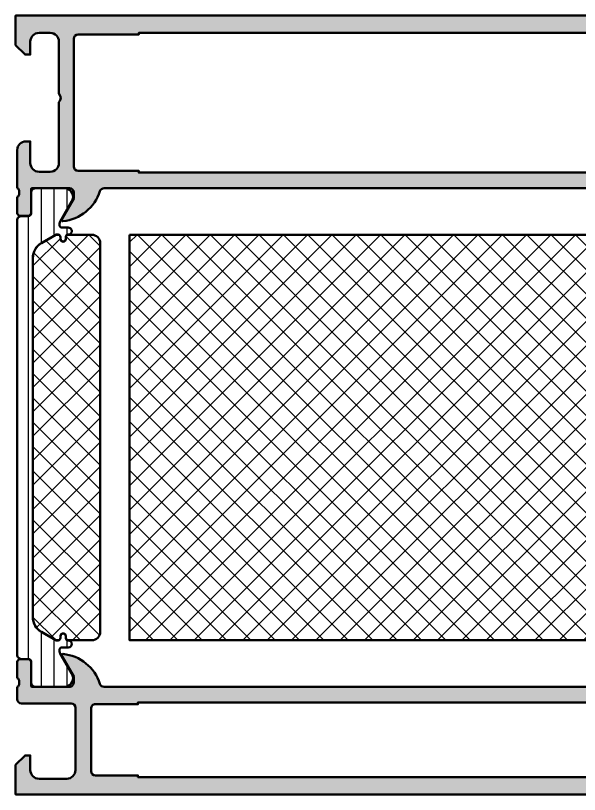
# Model space of a CAD drawing. Extents: x 0 to 130, y 0 to 90.
# Drawn here: x 0 to 65, y 0 to 89.8 of the extents above; entities that cross this region are included whole.
import ezdxf

# ---------------------------------------------------------------- set-up
doc = ezdxf.new("R2010")
doc.units = 0
for name, color, linetype, lineweight in [('0S-Alu contour', 7, 'Continuous', 50), ('0S-Alu hatch', 252, 'Continuous', 25), ('0S-Plastic contour', 254, 'Continuous', 50), ('0S-Plastic hatch', 253, 'Continuous', 25), ('0S-PT contour', 91, 'Continuous', 50), ('0S-PT hatch', 103, 'Continuous', 25)]:
    doc.layers.add(name, color=color, linetype=linetype, lineweight=lineweight)
pattern_1 = [(135, (0, 0), (-1.403165018917055, -1.403165018917055), []), (225, (0, 0), (1.403165018917055, -1.403165018917055), [])]

# ---------------------------------------------------------------- blocks, each defined once
blk = doc.blocks.new('480380__E4CBDB2C_DE1F_4D81_8CE2_A107A2E131D1_')
at = {"layer": '0S-PT hatch'}
h = blk.add_hatch(dxfattribs=at)
h.set_pattern_fill('ANSI37', color=256, scale=0.625, angle=90, style=0)
h.set_pattern_definition(pattern_1)
edge = h.paths.add_edge_path()
edge.add_line((13.14173734417014, 64.53000000000007), (88.02173734417013, 64.53000000000007))
edge.add_ellipse((88.02173734417015, 64.25000000000006), major_axis=(-0.2800000000000153, 0), ratio=1, start_angle=180, end_angle=270.0000000000029, ccw=False)
edge.add_line((88.30173734417016, 64.25000000000006), (88.30173734417014, 64.05000000000007))
edge.add_arc((88.62173734417011, 64.05000000000007), 0.3199999999999932, 180, 360)
edge.add_line((88.94173734417012, 64.05000000000007), (88.94173734417014, 64.25000000000007))
edge.add_ellipse((89.22173734417015, 64.25000000000006), major_axis=(-0.2800000000000153, 0), ratio=1, start_angle=270.0000000000029, end_angle=360, ccw=False)
edge.add_line((89.22173734417014, 64.53000000000007), (90.3858389593079, 64.53000000000007))
edge.add_ellipse((90.38583895930785, 64.34999999999987), major_axis=(-0.1800000000002058, 0), ratio=1, start_angle=240.0000000000179, end_angle=269.9999999999774, ccw=False)
edge.add_line((90.4758389593079, 64.50588457268127), (92.11173734417014, 63.56139819981418))
edge.add_ellipse((91.12173734417011, 61.84666790032097), major_axis=(-1.980000000000031, 0), ratio=1, start_angle=180, end_angle=239.9999999999998, ccw=False)
edge.add_line((93.10173734417015, 61.84666790032099), (93.10173734417015, 20.45333209967916))
edge.add_ellipse((91.12173734417011, 20.45333209967918), major_axis=(-1.980000000000018, 0), ratio=1, start_angle=119.9999999999996, end_angle=180, ccw=False)
edge.add_line((92.11173734417014, 18.73860180018597), (90.4758389593079, 17.79411542731888))
edge.add_ellipse((90.3858389593079, 17.95000000000009), major_axis=(-0.1800000000000006, 0), ratio=1, start_angle=90, end_angle=119.99999999999591, ccw=False)
edge.add_line((90.3858389593079, 17.77000000000009), (89.22173734417014, 17.77000000000008))
edge.add_ellipse((89.22173734417015, 18.0500000000001), major_axis=(-0.2800000000000118, 0), ratio=1, start_angle=0, end_angle=89.9999999999971, ccw=False)
edge.add_line((88.94173734417014, 18.05000000000008), (88.94173734417012, 18.25000000000009))
edge.add_arc((88.62173734417011, 18.25000000000009), 0.3199999999999932, 0, 180)
edge.add_line((88.30173734417014, 18.25000000000009), (88.30173734417014, 18.05000000000008))
edge.add_ellipse((88.02173734417012, 18.05000000000009), major_axis=(-0.2800000000000153, 0), ratio=1, start_angle=90.0000000000029, end_angle=180, ccw=False)
edge.add_line((88.02173734417013, 17.77000000000008), (13.14173734417012, 17.77000000000009))
edge.add_line((13.14173734417012, 17.77000000000009), (13.14173734417014, 64.53000000000007))
at = {"layer": '0S-PT contour', "color": 7}
for points in [[(13.14173734417014, 64.53000000000007), (88.02173734417013, 64.53000000000007)], [(88.02173734417013, 17.77000000000008), (13.14173734417012, 17.77000000000009), (13.14173734417014, 64.53000000000007)], [(88.30173734417016, 64.25000000000006), (88.30173734417014, 64.05000000000007)], [(88.94173734417012, 64.05000000000007), (88.94173734417014, 64.25000000000007)], [(89.22173734417014, 64.53000000000007), (90.3858389593079, 64.53000000000007)], [(90.4758389593079, 64.50588457268127), (92.11173734417014, 63.56139819981418)], [(93.10173734417015, 61.84666790032099), (93.10173734417015, 20.45333209967916)], [(88.30173734417014, 18.25000000000009), (88.30173734417014, 18.05000000000008)], [(88.94173734417014, 18.05000000000008), (88.94173734417012, 18.25000000000009)], [(92.11173734417014, 18.73860180018597), (90.4758389593079, 17.79411542731888)], [(90.3858389593079, 17.77000000000009), (89.22173734417014, 17.77000000000008)]]:
    blk.add_lwpolyline(points, dxfattribs=at)
at = {"layer": '0S-PT contour', "color": 7, "extrusion": (0, 0, -1)}
for centre, radius, start, end in [((-88.02173734417015, 64.25000000000006), 0.2800000000000153, 89.9999999999971, 180), ((-89.22173734417015, 64.25000000000006), 0.2800000000000153, 0, 89.9999999999971), ((-90.38583895930785, 64.34999999999987), 0.1800000000002058, 90.00000000002262, 119.9999999999821), ((-91.12173734417011, 61.84666790032097), 1.980000000000031, 120.0000000000002, 180), ((-91.12173734417011, 20.45333209967918), 1.980000000000018, 180, 240.0000000000004), ((-88.02173734417012, 18.05000000000009), 0.2800000000000153, 180, 269.9999999999971), ((-89.22173734417015, 18.0500000000001), 0.2800000000000118, 270.0000000000029, 0), ((-90.3858389593079, 17.95000000000009), 0.1800000000000006, 240.0000000000041, 270)]:
    blk.add_arc(centre, radius, start, end, dxfattribs=at)
at = {"layer": '0S-PT contour', "color": 7}
for centre, start, end in [((88.62173734417011, 64.05000000000007), 180, 0), ((88.62173734417011, 18.25000000000009), 0, 180)]:
    blk.add_arc(centre, 0.3199999999999932, start, end, dxfattribs=at)
blk = doc.blocks.new('345190__CBE6EEB4_D344_4132_842B_40CEA75916A8_')
at = {"layer": '0S-Alu hatch'}
h = blk.add_hatch(color=256, dxfattribs=at)
edge = h.paths.add_edge_path()
edge.add_line((-1.65689266396e-05, 86.39999852180478), (-1.65689266396e-05, 89.80000000000003))
edge.add_line((-1.65689266396e-05, 89.80000000000003), (99.99995291349524, 89.80000000000003))
edge.add_line((99.99995291349524, 89.80000000000003), (99.99995291349524, 86.39999852180478))
edge.add_line((99.99995291349524, 86.39999852180478), (98.8999773275577, 85.29999980926509))
edge.add_line((98.8999773275577, 85.29999980926509), (98.29997122404217, 85.29999980926509))
edge.add_line((98.29997122404217, 85.29999980926509), (98.29997122404212, 86.80000386238098))
edge.add_arc((97.29993283014358, 86.79996546848243), 1.000038394635566, 0.0021997240652303, 89.99780027611114)
edge.add_line((97.29997122404212, 87.80000386238096), (95.99995291349524, 87.80000386238095))
edge.add_arc((95.99999848496866, 86.79995829090755), 1.000045572511725, 90.00261093410732, 179.9973890658238)
edge.add_line((94.99995291349526, 86.80000386238218), (94.99995291349524, 80.7999998092651))
edge.add_arc((95.52507522445866, 80.29999980926509), 0.7250885749145192, 136.4038464693333, 223.5961535306666)
edge.add_line((94.99995291349524, 79.7999998092651), (94.99995291349524, 72.80000076293943))
edge.add_arc((95.9999799150106, 72.8000277644548), 1.000027001879908, 180.0015470310149, 269.9984529688985)
edge.add_line((95.9999529134952, 71.80000076293942), (97.29997122404212, 71.80000076293942))
edge.add_arc((97.29995140089426, 72.80002058608729), 1.000019823344341, 270.0011357601949, 359.9988642393876)
edge.add_line((98.29997122404212, 72.80000076293211), (98.29997122404212, 75.2999998092651))
edge.add_line((98.29997122404212, 75.2999998092651), (98.79997122404212, 75.2999998092651))
edge.add_ellipse((98.79993685847356, 74.29996544369654), major_axis=(-1.000034366159042, 0), ratio=1, start_angle=180.0019689340145, end_angle=269.99803106562484, ccw=False)
edge.add_line((99.79997122404212, 74.2999998092588), (99.79997122404212, 69.899991607666))
edge.add_ellipse((99.2999684831745, 69.89999434853361), major_axis=(-0.500002740875127, 0), ratio=1, start_angle=90.00031407857142, end_angle=179.9996859215194, ccw=False)
edge.add_line((99.29997122404212, 69.399991607666), (98.29997122404212, 69.39999160766598))
edge.add_line((98.29997122404212, 69.39999160766598), (98.29978811857337, 70.19972000122065))
edge.add_line((98.29978811857337, 70.19972000122065), (95.29992544767492, 70.19972000122065))
edge.add_arc((95.2999275939027, 69.89970540045425), 0.300014600774108, 90.00040987936207, 149.9945203501403)
edge.add_line((95.04012167570225, 70.04973754882813), (94.99999999999999, 69.90004082788843))
edge.add_arc((95.07883644654304, 69.63252023589531), 0.2788950563274228, 106.4198764194943, 181.1645893741031)
edge.add_line((94.79999900000001, 69.62685182789693), (94.79999899999997, 69.17325782789692))
edge.add_arc((95.07886709564315, 69.16759716841985), 0.2789255417371721, 178.8371299271109, 253.5754054446414)
edge.add_line((94.99999999999999, 68.9000538278969), (95, 67.02004282788839))
edge.add_ellipse((94.69999999999997, 67.0200428278884), major_axis=(-0.3000000000000256, 0), ratio=1, start_angle=90.00000000000267, end_angle=180, ccw=False)
edge.add_line((94.69999999999997, 66.72004282788839), (93.72002568095719, 66.72004282788839))
edge.add_ellipse((93.7200256809572, 67.02004282788839), major_axis=(-0.2999999999999971, 0), ratio=1, start_angle=0, end_angle=89.99999999999733, ccw=False)
edge.add_line((93.4200256809572, 67.02004282788839), (93.42002568095718, 69.7800408278884))
edge.add_arc((93.3000256809571, 69.78004082788841), 0.1200000000000756, 0, 91.49464406276974)
edge.add_line((93.29689566077863, 69.9), (88.99998343107337, 69.9))
edge.add_arc((88.99998343107339, 69.4), 0.5000000000000142, 90.0000000000016, 180)
edge.add_line((88.49998343107337, 69.4), (88.49998343107335, 68.7))
edge.add_line((88.49998343107335, 68.7), (89.88147888869574, 66.30717967697247))
edge.add_ellipse((89.7618636464251, 66.23811978464832), major_axis=(-0.1381197846482789, 0), ratio=1, start_angle=84.37742244919201, end_angle=210.0000000000042, ccw=False)
edge.add_ellipse((90.23820667224716, 71.07660886184802), major_axis=(-5.000000000000176, 0), ratio=1, start_angle=17.7484163560693, end_angle=84.37742244920662, ccw=False)
edge.add_arc((84.9999834310734, 69.40000000000022), 0.4999999999997939, 17.74841635607957, 90.00000000000813)
edge.add_line((84.99998343107335, 69.9), (10.19998343107335, 69.9))
edge.add_arc((10.19998343107334, 69.40000000000003), 0.4999999999999716, 89.99999999999898, 162.2515836439287)
edge.add_ellipse((4.96176018989952, 71.07660886184787), major_axis=(-5.000000000000051, 0), ratio=1, start_angle=95.62257755079389, end_angle=162.2515836439298, ccw=False)
edge.add_ellipse((5.438103215721656, 66.2381197846483), major_axis=(-0.138119784648288, 0), ratio=1, start_angle=-30.00000000000182, end_angle=95.62257755079418, ccw=False)
edge.add_line((5.318487973451001, 66.30717967697245), (6.699983431073361, 68.70000000000002))
edge.add_line((6.699983431073361, 68.70000000000002), (6.699983431073359, 69.4))
edge.add_arc((6.199983431073359, 69.4), 0.5, 0, 90)
edge.add_line((6.199983431073359, 69.9), (1.903229824630065, 69.9))
edge.add_arc((1.899939439569372, 69.78004511945664), 0.1200000000000958, 88.428759927425, 180)
edge.add_line((1.779939439569276, 69.78004511945664), (1.779939439569275, 67.02004711945665))
edge.add_ellipse((1.47993943956928, 67.02004711945663), major_axis=(-0.2999999999999943, 0), ratio=1, start_angle=89.9999999999983, end_angle=180, ccw=False)
edge.add_line((1.479939439569272, 66.72004711945664), (0.4999651205264915, 66.72004711945664))
edge.add_ellipse((0.499965120526491, 67.02004711945663), major_axis=(-0.2999999999999971, 0), ratio=1, start_angle=0, end_angle=90.00000000000011, ccw=False)
edge.add_line((0.1999651205264861, 67.02004711945665), (0.1999651205264888, 68.90005811946514))
edge.add_arc((0.1210980248833212, 69.16760145998809), 0.2789255417371446, 286.424594555355, 361.1628700728862)
edge.add_line((0.3999661205264843, 69.17326211946515), (0.3999661205264892, 69.62685611946516))
edge.add_arc((0.1211286739834469, 69.63252452746353), 0.2788950563274293, 358.8354106259031, 433.5801235805091)
edge.add_line((0.1999651205264832, 69.90004511945665), (0.1999651205264854, 74.2999998092651))
edge.add_ellipse((1.199999486095006, 74.29996544369656), major_axis=(-1.000034366158996, 0), ratio=1, start_angle=270.0019689343725, end_angle=359.99803106598546, ccw=False)
edge.add_line((1.199965120526485, 75.2999998092651), (1.699965120526485, 75.2999998092651))
edge.add_line((1.699965120526485, 75.2999998092651), (1.699965120526485, 72.80000076293942))
edge.add_arc((2.699984943674316, 72.80002058608724), 1.000019823344305, 180.0011357606123, 269.9988642398071)
edge.add_line((2.699965120526484, 71.8000007629394), (3.99998343107336, 71.80000076293942))
edge.add_arc((3.999956429557968, 72.80002776445481), 1.000027001879922, 270.0015470310999, 359.998452968985)
edge.add_line((4.99998343107336, 72.8000007629409), (4.99998343107336, 79.7999998092651))
edge.add_arc((4.474861120109946, 80.29999980926509), 0.725088574914511, 316.4038464693327, 403.5961535306673)
edge.add_line((4.99998343107336, 80.7999998092651), (4.999983431073361, 86.80000386238095))
edge.add_arc((3.999937859599937, 86.79995829090753), 1.000045572511755, 0.0026109341761524, 89.99738906589285)
edge.add_line((3.999983431073356, 87.80000386238096), (2.699965120526485, 87.80000386238095))
edge.add_arc((2.700003514425012, 86.79996546848243), 1.000038394635538, 90.00219972388761, 179.9978002759347)
edge.add_line((1.699965120526491, 86.80000386238406), (1.699965120526485, 85.29999980926509))
edge.add_line((1.699965120526485, 85.29999980926509), (1.09995901701086, 85.29999980926509))
edge.add_line((1.09995901701086, 85.29999980926509), (-1.65689266396e-05, 86.39999852180478))
edge = h.paths.add_edge_path()
edge.add_arc((7.199976787309887, 87.09998761796082), 0.5000078521477965, 90.00089976866194, 179.9991002315327)
edge.add_line((6.699968935223745, 87.09999547004526), (6.699968935223751, 72.39999160766598))
edge.add_arc((7.199973589052618, 72.39999626149485), 0.5000046538505242, 180.0005332839962, 269.9994667154584)
edge.add_line((7.199968935223751, 71.89999160766598), (14.19996893522375, 71.89999160766598))
edge.add_line((14.19996893522375, 71.89999160766598), (14.19996893522375, 71.6999946594238))
edge.add_line((14.19996893522375, 71.6999946594238), (85.79997122404211, 71.6999946594238))
edge.add_line((85.79997122404211, 71.6999946594238), (85.79997122404211, 71.89999160766598))
edge.add_line((85.79997122404211, 71.89999160766598), (92.79997122404212, 71.89999160766598))
edge.add_arc((92.79996657021321, 72.39999626149488), 0.5000046538505535, 270.0005332845466, 359.9994667160037)
edge.add_line((93.29997122404211, 72.39999160767077), (93.29997122404212, 87.09999547004696))
edge.add_arc((92.79996337195598, 87.0999876179608), 0.5000078521477965, 0.0008997684672687, 89.99910023133592)
edge.add_line((92.79997122404214, 87.59999547004693), (85.7999712240421, 87.59999547004696))
edge.add_line((85.7999712240421, 87.59999547004696), (85.79997122404211, 87.79999241828916))
edge.add_line((85.79997122404211, 87.79999241828916), (14.19996893522375, 87.79999241828916))
edge.add_line((14.19996893522375, 87.79999241828916), (14.19996893522375, 87.59999547004696))
edge.add_line((14.19996893522375, 87.59999547004696), (7.19996893522375, 87.59999547004696))
at = {"layer": '0S-Alu contour', "color": 7}
for points in [[(-1.65689266396e-05, 86.39999852180478), (-1.65689266396e-05, 89.80000000000003), (99.99995291349524, 89.80000000000003), (99.99995291349524, 86.39999852180478), (98.8999773275577, 85.29999980926509), (98.29997122404217, 85.29999980926509), (98.29997122404212, 86.80000386238098)], [(3.999983431073356, 87.80000386238096), (2.699965120526485, 87.80000386238095)], [(92.79997122404214, 87.59999547004693), (85.7999712240421, 87.59999547004696), (85.79997122404211, 87.79999241828916), (14.19996893522375, 87.79999241828916), (14.19996893522375, 87.59999547004696), (7.19996893522375, 87.59999547004696)], [(97.29997122404212, 87.80000386238096), (95.99995291349524, 87.80000386238095)], [(1.699965120526491, 86.80000386238406), (1.699965120526485, 85.29999980926509), (1.09995901701086, 85.29999980926509), (-1.65689266396e-05, 86.39999852180478)], [(4.99998343107336, 80.7999998092651), (4.999983431073361, 86.80000386238095)], [(6.699968935223745, 87.09999547004526), (6.699968935223751, 72.39999160766598)], [(93.29997122404211, 72.39999160767077), (93.29997122404212, 87.09999547004696)], [(94.99995291349526, 86.80000386238218), (94.99995291349524, 80.7999998092651)], [(4.99998343107336, 72.8000007629409), (4.99998343107336, 79.7999998092651)], [(94.99995291349524, 79.7999998092651), (94.99995291349524, 72.80000076293943)], [(1.199965120526485, 75.2999998092651), (1.699965120526485, 75.2999998092651), (1.699965120526485, 72.80000076293942)], [(98.29997122404212, 72.80000076293211), (98.29997122404212, 75.2999998092651), (98.79997122404212, 75.2999998092651)], [(0.1999651205264832, 69.90004511945665), (0.1999651205264854, 74.2999998092651)], [(99.79997122404212, 74.2999998092588), (99.79997122404212, 69.899991607666)], [(7.199968935223751, 71.89999160766598), (14.19996893522375, 71.89999160766598), (14.19996893522375, 71.6999946594238), (85.79997122404211, 71.6999946594238), (85.79997122404211, 71.89999160766598), (92.79997122404212, 71.89999160766598)], [(2.699965120526484, 71.8000007629394), (3.99998343107336, 71.80000076293942)], [(95.9999529134952, 71.80000076293942), (97.29997122404212, 71.80000076293942)], [(95.04012167570225, 70.04973754882813), (94.99999999999999, 69.90004082788843)], [(99.29997122404212, 69.399991607666), (98.29997122404212, 69.39999160766598), (98.29978811857337, 70.19972000122065), (95.29992544767492, 70.19972000122065)], [(0.3999661205264843, 69.17326211946515), (0.3999661205264892, 69.62685611946516)], [(1.779939439569276, 69.78004511945664), (1.779939439569275, 67.02004711945665)], [(6.199983431073359, 69.9), (1.903229824630065, 69.9)], [(5.318487973451001, 66.30717967697245), (6.699983431073361, 68.70000000000002), (6.699983431073359, 69.4)], [(84.99998343107335, 69.9), (10.19998343107335, 69.9)], [(88.49998343107337, 69.4), (88.49998343107335, 68.7), (89.88147888869574, 66.30717967697247)], [(93.29689566077863, 69.9), (88.99998343107337, 69.9)], [(93.4200256809572, 67.02004282788839), (93.42002568095718, 69.7800408278884)], [(94.79999900000001, 69.62685182789693), (94.79999899999997, 69.17325782789692)], [(0.1999651205264861, 67.02004711945665), (0.1999651205264888, 68.90005811946514)], [(94.99999999999999, 68.9000538278969), (95, 67.02004282788839)], [(1.479939439569272, 66.72004711945664), (0.4999651205264915, 66.72004711945664)], [(94.69999999999997, 66.72004282788839), (93.72002568095719, 66.72004282788839)]]:
    blk.add_lwpolyline(points, dxfattribs=at)
for centre, radius, start, end in [((2.700003514425012, 86.79996546848243), 1.000038394635538, 90.00219972388761, 179.9978002759347), ((3.999937859599937, 86.79995829090753), 1.000045572511755, 0.0026109341761524, 89.99738906589285), ((7.199976787309887, 87.09998761796082), 0.5000078521477965, 90.00089976866194, 179.9991002315327), ((92.79996337195598, 87.0999876179608), 0.5000078521477965, 0.0008997684672687, 89.99910023133592), ((95.99999848496866, 86.79995829090755), 1.000045572511725, 90.00261093410732, 179.9973890658238), ((97.29993283014358, 86.79996546848243), 1.000038394635566, 0.0021997240652303, 89.99780027611114), ((4.474861120109946, 80.29999980926509), 0.725088574914511, 316.4038464693327, 43.59615353066728), ((95.52507522445866, 80.29999980926509), 0.7250885749145192, 136.4038464693333, 223.5961535306666), ((2.699984943674316, 72.80002058608724), 1.000019823344305, 180.0011357606123, 269.9988642398071), ((3.999956429557968, 72.80002776445481), 1.000027001879922, 270.0015470310999, 359.998452968985), ((95.9999799150106, 72.8000277644548), 1.000027001879908, 180.0015470310149, 269.9984529688985), ((97.29995140089426, 72.80002058608729), 1.000019823344341, 270.0011357601949, 359.9988642393876), ((7.199973589052618, 72.39999626149485), 0.5000046538505242, 180.0005332839962, 269.9994667154584), ((92.79996657021321, 72.39999626149488), 0.5000046538505535, 270.0005332845466, 359.9994667160037), ((95.2999275939027, 69.89970540045425), 0.300014600774108, 90.00040987936207, 149.9945203501403), ((0.1211286739834469, 69.63252452746353), 0.2788950563274293, 358.8354106259031, 73.58012358050925), ((0.1210980248833212, 69.16760145998809), 0.2789255417371446, 286.424594555355, 1.162870072886224), ((1.899939439569372, 69.78004511945664), 0.1200000000000958, 88.428759927425, 180), ((6.199983431073359, 69.4), 0.5, 0, 90), ((10.19998343107334, 69.40000000000003), 0.4999999999999716, 89.99999999999898, 162.2515836439287), ((84.9999834310734, 69.40000000000022), 0.4999999999997939, 17.74841635607957, 90.00000000000813), ((88.99998343107339, 69.4), 0.5000000000000142, 90.0000000000016, 180), ((93.3000256809571, 69.78004082788841), 0.1200000000000756, 0, 91.49464406276974), ((95.07883644654304, 69.63252023589531), 0.2788950563274228, 106.4198764194943, 181.1645893741031), ((95.07886709564315, 69.16759716841985), 0.2789255417371721, 178.8371299271109, 253.5754054446414)]:
    blk.add_arc(centre, radius, start, end, dxfattribs=at)
at = {"layer": '0S-Alu contour', "color": 7, "extrusion": (0, 0, -1)}
for centre, radius, start, end in [((-1.199999486095006, 74.29996544369656), 1.000034366158996, 0.0019689340145208, 89.99803106562749), ((-98.79993685847356, 74.29996544369654), 1.000034366159042, 90.00196893437514, 179.9980310659855), ((-4.96176018989952, 71.07660886184787), 5.000000000000051, 197.7484163560703, 264.3774224492061), ((-90.23820667224716, 71.07660886184802), 5.000000000000176, 275.6225775507934, 342.2515836439307), ((-99.2999684831745, 69.89999434853361), 0.500002740875127, 180.0003140784807, 269.9996859214286), ((-0.499965120526491, 67.02004711945663), 0.2999999999999971, 269.9999999999999, 0), ((-1.47993943956928, 67.02004711945663), 0.2999999999999943, 180, 270.0000000000017), ((-93.7200256809572, 67.02004282788839), 0.2999999999999971, 270.0000000000027, 0), ((-94.69999999999997, 67.0200428278884), 0.3000000000000256, 180, 269.9999999999973), ((-5.438103215721656, 66.2381197846483), 0.138119784648288, 264.3774224492058, 30.00000000000175), ((-89.7618636464251, 66.23811978464832), 0.1381197846482789, 149.9999999999958, 275.622577550808)]:
    blk.add_arc(centre, radius, start, end, dxfattribs=at)
blk = doc.blocks.new('445080__A9E44952_3AD9_4B74_AB40_28B5A266E7DB_')
at = {"layer": '0S-Alu hatch'}
h = blk.add_hatch(color=256, dxfattribs=at)
edge = h.paths.add_edge_path()
edge.add_line((123.2, 5), (120.4, 5))
edge.add_arc((120.4, 4.499999999999959), 0.5000000000000285, 89.99999999999511, 180)
edge.add_line((119.9, 4.499999999999998), (119.9, 4.299999999999915))
edge.add_arc((120.3999999999999, 4.299999999999967), 0.4999999999999716, 180, 270.0000000000098)
edge.add_line((120.4, 3.799999999999996), (120.9, 3.799999999999999))
edge.add_ellipse((120.9, 3.300000000000015), major_axis=(-0.4999999999999836, 0), ratio=1, start_angle=180, end_angle=270.00000000000165, ccw=False)
edge.add_line((121.4, 3.300000000000006), (121.3999999999999, 2.499999999999971))
edge.add_ellipse((120.9, 2.49999999999998), major_axis=(-0.4999999999999858, 0), ratio=1, start_angle=90.00000000000159, end_angle=180, ccw=False)
edge.add_line((120.9, 1.999999999999998), (100.1, 2.000000000000001))
edge.add_line((100.1, 2.000000000000001), (94.02875295001216, 2.433660503570566))
edge.add_ellipse((94.1000000000001, 3.431119203401308), major_axis=(-1.000000000000007, 0), ratio=1, start_angle=0, end_angle=85.91438322002472, ccw=False)
edge.add_line((93.10000000000007, 3.431119203401311), (93.10000000000004, 10.09999999999994))
edge.add_ellipse((93.60000000000011, 10.09999999999994), major_axis=(-0.500000000000071, 0), ratio=1, start_angle=270.00000000000813, end_angle=360, ccw=False)
edge.add_line((93.60000000000004, 10.6), (94.49999999999997, 10.6))
edge.add_arc((94.50000000000001, 11.1), 0.5, 269.9999999999968, 360)
edge.add_line((95, 11.1), (95, 12.40000000000004))
edge.add_ellipse((95.07883644654306, 12.66752059199317), major_axis=(-0.2788950563274524, 0), ratio=1, start_angle=-1.164589374090724, end_angle=73.58012358050439, ccw=False)
edge.add_line((94.79999900000001, 12.67318899999152), (94.79999900000001, 13.12678299999152))
edge.add_ellipse((95.07886709564315, 13.13244365946859), major_axis=(-0.2789255417371436, 0), ratio=1, start_angle=-73.57540544464308, end_angle=1.1628700728880972, ccw=False)
edge.add_line((94.99999999999999, 13.39998699999152), (95.00000000000001, 15.27999800000002))
edge.add_arc((94.69999999999997, 15.27999800000001), 0.3000000000000114, 0, 90)
edge.add_line((94.69999999999997, 15.57999800000002), (93.7200256809572, 15.57999800000003))
edge.add_arc((93.72002568095719, 15.27999800000003), 0.2999999999999971, 89.99999999999729, 180)
edge.add_line((93.4200256809572, 15.27999800000005), (93.42002568095722, 12.52000000000005))
edge.add_ellipse((93.30002568095725, 12.52000000000003), major_axis=(-0.1199999999999761, 0), ratio=1, start_angle=90, end_angle=180, ccw=False)
edge.add_line((93.30002568095725, 12.40000000000006), (89.00000000000001, 12.40000000000007))
edge.add_ellipse((89.00000000000003, 12.90000000000003), major_axis=(-0.4999999999999627, 0), ratio=1, start_angle=0, end_angle=89.9999999999967, ccw=False)
edge.add_line((88.50000000000009, 12.90000000000006), (88.50000000000009, 13.60000000000017))
edge.add_line((88.50000000000009, 13.60000000000017), (89.88149545762246, 15.99282032302761))
edge.add_arc((89.76188021535184, 16.06188021535179), 0.138119784648294, 329.9999999999857, 455.6225775508012)
edge.add_arc((90.2382232411737, 11.22339113815285), 4.999999999999401, 95.6225775507917, 162.2515836439279)
edge.add_ellipse((84.99999999999989, 12.90000000000069), major_axis=(-0.5000000000006157, 0), ratio=1, start_angle=90.0000000000179, end_angle=162.2515836439468, ccw=False)
edge.add_line((85.00000000000006, 12.40000000000006), (10.19999999999993, 12.40000000000003))
edge.add_ellipse((10.20000000000013, 12.90000000000063), major_axis=(-0.5000000000006004, 0), ratio=1, start_angle=17.74841635604571, end_angle=89.99999999997681, ccw=False)
edge.add_arc((4.961776758826327, 11.22339113815277), 4.999999999999417, 17.74841635607304, 84.37742244920926)
edge.add_arc((5.438119784648115, 16.06188021535175), 0.1381197846482784, 84.37742244920094, 210.0000000000119)
edge.add_line((5.318504542377485, 15.99282032302758), (6.699999999999838, 13.6000000000001))
edge.add_line((6.699999999999838, 13.6000000000001), (6.699999999999911, 12.90000000000001))
edge.add_ellipse((6.199999999999922, 12.90000000000003), major_axis=(-0.4999999999999885, 0), ratio=1, start_angle=89.9999999999983, end_angle=180, ccw=False)
edge.add_line((6.199999999999907, 12.40000000000004), (1.899974319042768, 12.40000000000003))
edge.add_ellipse((1.899974319042769, 12.52000000000003), major_axis=(-0.1200000000000045, 0), ratio=1, start_angle=0, end_angle=89.9999999999996, ccw=False)
edge.add_line((1.779974319042764, 12.52000000000003), (1.779974319042764, 15.27999800000003))
edge.add_arc((1.47997431904276, 15.27999800000003), 0.3000000000000043, 0, 89.99999999999996)
edge.add_line((1.479974319042761, 15.57999800000003), (0.4999999999999794, 15.57999800000003))
edge.add_arc((0.4999999999999782, 15.27999800000003), 0.3000000000000007, 89.99999999999976, 180)
edge.add_line((0.1999999999999775, 15.27999800000003), (0.199999999999978, 13.39998699999152))
edge.add_ellipse((0.12113290435681, 13.13244365946858), major_axis=(-0.2789255417371492, 0), ratio=1, start_angle=178.8371299271139, end_angle=253.57540544464518, ccw=False)
edge.add_line((0.4000009999999783, 13.12678299999152), (0.4000009999999783, 12.67318899999152))
edge.add_ellipse((0.1211635534569245, 12.66752059199314), major_axis=(-0.2788950563274408, 0), ratio=1, start_angle=106.41987641949211, end_angle=181.1645893740982, ccw=False)
edge.add_line((0.1999999999999696, 12.40000000000002), (0.2000000000000177, 11))
edge.add_arc((0.7000000000000178, 11), 0.5, 180, 269.9999999999999)
edge.add_line((0.700000000000017, 10.5), (6.400000000000009, 10.5))
edge.add_ellipse((6.400000000000003, 10), major_axis=(-0.4999999999999947, 0), ratio=1, start_angle=180, end_angle=269.99999999999926, ccw=False)
edge.add_line((6.899999999999997, 10), (6.899999999999974, 2.800000000000013))
edge.add_ellipse((5.899999999999973, 2.800000000000013), major_axis=(-1, 0), ratio=1, start_angle=90, end_angle=180, ccw=False)
edge.add_line((5.899999999999973, 1.800000000000011), (2.699999999999988, 1.800000000000011))
edge.add_ellipse((2.699999999999988, 2.800000000000012), major_axis=(-1, 0), ratio=1, start_angle=0, end_angle=90, ccw=False)
edge.add_line((1.699999999999988, 2.800000000000011), (1.699999999999987, 4.5))
edge.add_line((1.699999999999987, 4.5), (1.099999999999995, 4.5))
edge.add_line((1.099999999999995, 4.5), (0, 3.400000000000006))
edge.add_line((0, 3.400000000000006), (0, 0))
edge.add_line((0, 0), (129.5, 0))
edge.add_arc((129.5, 0.5), 0.5, 270, 360)
edge.add_line((130, 0.5), (130, 4.5))
edge.add_arc((129.5, 4.5), 0.5, 0, 90)
edge.add_line((129.5, 5), (128.1999999999999, 5))
edge.add_arc((128.1999999999999, 4.500000000000053), 0.4999999999999432, 90.00000000000651, 180)
edge.add_line((127.7, 4.500000000000004), (127.7, 4))
edge.add_line((127.7, 4), (128.7, 3.999999999999996))
edge.add_line((128.7, 3.999999999999996), (128.6999999999999, 2.500000000000114))
edge.add_ellipse((127.6999999999999, 2.500000000000061), major_axis=(-1.000000000000056, 0), ratio=1, start_angle=90.00000000000489, end_angle=180, ccw=False)
edge.add_line((127.7, 1.499999999999999), (123.7, 1.499999999999999))
edge.add_ellipse((123.7, 2.499999999999992), major_axis=(-0.9999999999999932, 0), ratio=1, start_angle=0, end_angle=89.9999999999983, ccw=False)
edge.add_line((122.7, 2.499999999999977), (122.7, 4))
edge.add_line((122.7, 4), (123.7, 3.999999999999999))
edge.add_line((123.7, 3.999999999999999), (123.7, 4.500000000000022))
edge.add_arc((123.2, 4.500000000000012), 0.4999999999999858, 0, 90.00000000000325)
edge = h.paths.add_edge_path()
edge.add_ellipse((90.80000000000001, 9.900000000000064), major_axis=(-0.5, 0), ratio=1, start_angle=180, end_angle=270, ccw=False)
edge.add_line((91.3, 9.900000000000064), (91.29999999999997, 2.699999999999954))
edge.add_ellipse((90.80000000000001, 2.699999999999954), major_axis=(-0.4999999999999547, 0), ratio=1, start_angle=90.00000000000489, end_angle=180, ccw=False)
edge.add_line((90.80000000000005, 2.2), (85.90000000000005, 2.2))
edge.add_line((85.90000000000005, 2.2), (85.90000000000008, 2))
edge.add_line((85.90000000000008, 2), (14.09999999999999, 2))
edge.add_line((14.09999999999999, 2), (14.09999999999999, 2.200000000000001))
edge.add_line((14.09999999999999, 2.200000000000001), (9.2, 2.2))
edge.add_ellipse((9.2, 2.7), major_axis=(-0.5, 0), ratio=1, start_angle=0, end_angle=90, ccw=False)
edge.add_line((8.7, 2.699999999999999), (8.7, 9.900000000000029))
edge.add_ellipse((9.199999999999998, 9.90000000000003), major_axis=(-0.4999999999999983, 0), ratio=1, start_angle=269.99999999999983, end_angle=360, ccw=False)
edge.add_line((9.2, 10.40000000000003), (14.09999999999999, 10.40000000000002))
edge.add_line((14.09999999999999, 10.40000000000002), (14.09999999999999, 10.6000000000002))
edge.add_line((14.09999999999999, 10.6000000000002), (85.89999999999999, 10.60000000000007))
edge.add_line((85.89999999999999, 10.60000000000007), (85.90000000000005, 10.40000000000007))
edge.add_line((85.90000000000005, 10.40000000000007), (90.80000000000001, 10.40000000000006))
at = {"layer": '0S-Alu contour', "color": 7}
for points in [[(0.1999999999999775, 15.27999800000003), (0.199999999999978, 13.39998699999152)], [(1.479974319042761, 15.57999800000003), (0.4999999999999794, 15.57999800000003)], [(1.779974319042764, 12.52000000000003), (1.779974319042764, 15.27999800000003)], [(5.318504542377485, 15.99282032302758), (6.699999999999838, 13.6000000000001), (6.699999999999911, 12.90000000000001)], [(88.50000000000009, 12.90000000000006), (88.50000000000009, 13.60000000000017), (89.88149545762246, 15.99282032302761)], [(93.4200256809572, 15.27999800000005), (93.42002568095722, 12.52000000000005)], [(94.69999999999997, 15.57999800000002), (93.7200256809572, 15.57999800000003)], [(94.99999999999999, 13.39998699999152), (95.00000000000001, 15.27999800000002)], [(0.4000009999999783, 13.12678299999152), (0.4000009999999783, 12.67318899999152)], [(94.79999900000001, 12.67318899999152), (94.79999900000001, 13.12678299999152)], [(0.1999999999999696, 12.40000000000002), (0.2000000000000177, 11)], [(6.199999999999907, 12.40000000000004), (1.899974319042767, 12.40000000000003)], [(85.00000000000006, 12.40000000000006), (10.19999999999993, 12.40000000000003)], [(93.30002568095725, 12.40000000000006), (89.00000000000001, 12.40000000000007)], [(95, 11.1), (95, 12.40000000000004)], [(0.700000000000017, 10.5), (6.400000000000009, 10.5)], [(6.899999999999997, 10), (6.899999999999974, 2.800000000000012)], [(8.7, 2.699999999999999), (8.7, 9.900000000000029)], [(9.2, 10.40000000000003), (14.09999999999999, 10.40000000000002), (14.09999999999999, 10.6000000000002), (85.89999999999999, 10.60000000000007), (85.90000000000005, 10.40000000000007), (90.80000000000001, 10.40000000000006)], [(91.3, 9.900000000000064), (91.29999999999997, 2.699999999999954)], [(93.10000000000007, 3.431119203401311), (93.10000000000004, 10.09999999999994)], [(93.60000000000004, 10.6), (94.49999999999997, 10.6)], [(1.699999999999988, 2.800000000000011), (1.699999999999987, 4.5), (1.099999999999995, 4.5), (0, 3.400000000000006), (0, 0), (129.5, 0)], [(119.9, 4.499999999999998), (119.9, 4.299999999999915)], [(123.2, 5), (120.4, 5)], [(122.7, 2.499999999999977), (122.7, 4), (123.7, 3.999999999999999), (123.7, 4.500000000000022)], [(127.7, 4.500000000000004), (127.7, 4), (128.7, 3.999999999999996), (128.6999999999999, 2.500000000000114)], [(129.5, 5), (128.1999999999999, 5)], [(130, 0.5), (130, 4.5)], [(120.4, 3.799999999999996), (120.9, 3.799999999999999)], [(121.4, 3.300000000000006), (121.3999999999999, 2.499999999999971)], [(5.899999999999973, 1.800000000000011), (2.699999999999988, 1.800000000000011)], [(90.80000000000005, 2.2), (85.90000000000005, 2.2), (85.90000000000008, 2), (14.09999999999999, 2), (14.09999999999999, 2.200000000000001), (9.2, 2.2)], [(120.9, 1.999999999999998), (100.1, 2.000000000000001), (94.02875295001216, 2.433660503570566)], [(127.7, 1.499999999999999), (123.7, 1.499999999999999)]]:
    blk.add_lwpolyline(points, dxfattribs=at)
for centre, radius, start, end in [((5.438119784648115, 16.06188021535175), 0.1381197846482784, 84.37742244920094, 210.0000000000119), ((4.961776758826327, 11.22339113815277), 4.999999999999417, 17.74841635607304, 84.37742244920926), ((90.2382232411737, 11.22339113815285), 4.999999999999401, 95.6225775507917, 162.2515836439279), ((89.76188021535184, 16.06188021535179), 0.138119784648294, 329.9999999999857, 95.6225775508013), ((0.4999999999999782, 15.27999800000003), 0.3000000000000007, 89.99999999999976, 180), ((1.47997431904276, 15.27999800000003), 0.3000000000000043, 0, 89.99999999999996), ((93.72002568095719, 15.27999800000003), 0.2999999999999971, 89.99999999999729, 180), ((94.69999999999997, 15.27999800000001), 0.3000000000000114, 0, 90), ((0.7000000000000178, 11), 0.5, 180, 269.9999999999999), ((94.50000000000001, 11.1), 0.5, 269.9999999999968, 0), ((120.4, 4.499999999999959), 0.5000000000000285, 89.99999999999511, 180), ((123.2, 4.500000000000012), 0.4999999999999858, 0, 90.00000000000325), ((128.1999999999999, 4.500000000000053), 0.4999999999999432, 90.00000000000651, 180), ((129.5, 4.5), 0.5, 0, 90), ((120.3999999999999, 4.299999999999967), 0.4999999999999716, 180, 270.0000000000098), ((129.5, 0.5), 0.5, 270, 0)]:
    blk.add_arc(centre, radius, start, end, dxfattribs=at)
at = {"layer": '0S-Alu contour', "color": 7, "extrusion": (0, 0, -1)}
for centre, radius, start, end in [((-0.12113290435681, 13.13244365946858), 0.2789255417371492, 106.4245945553548, 181.1628700728862), ((-0.1211635534569245, 12.66752059199314), 0.2788950563274409, 178.8354106259018, 253.5801235805079), ((-6.199999999999922, 12.90000000000003), 0.4999999999999885, 180, 270.0000000000017), ((-10.20000000000013, 12.90000000000063), 0.5000000000006004, 270.0000000000232, 342.2515836439543), ((-84.99999999999989, 12.90000000000069), 0.5000000000006157, 197.7484163560533, 269.9999999999821), ((-89.00000000000003, 12.90000000000003), 0.4999999999999627, 270.0000000000033, 0), ((-95.07883644654306, 12.66752059199317), 0.2788950563274524, 286.4198764194956, 1.164589374090664), ((-95.07886709564315, 13.13244365946859), 0.2789255417371436, 358.8371299271119, 73.57540544464322), ((-1.899974319042769, 12.52000000000003), 0.1200000000000045, 270.0000000000004, 0), ((-93.30002568095725, 12.52000000000003), 0.1199999999999761, 180, 270), ((-6.400000000000003, 10), 0.4999999999999947, 90.00000000000072, 180), ((-9.199999999999998, 9.90000000000003), 0.4999999999999983, 0, 90.00000000000018), ((-90.80000000000001, 9.900000000000064), 0.5, 90, 180), ((-93.60000000000011, 10.09999999999994), 0.500000000000071, 0, 89.99999999999186), ((-120.9, 3.300000000000015), 0.4999999999999836, 89.99999999999837, 180), ((-2.699999999999988, 2.800000000000012), 1, 270, 0), ((-5.899999999999973, 2.800000000000013), 1, 180, 270), ((-9.2, 2.7), 0.5, 270, 0), ((-90.80000000000001, 2.699999999999954), 0.4999999999999547, 180, 269.9999999999951), ((-94.1000000000001, 3.431119203401308), 1.000000000000007, 274.0856167799753, 0), ((-120.9, 2.49999999999998), 0.4999999999999858, 180, 269.9999999999984), ((-123.7, 2.499999999999992), 0.9999999999999932, 270.0000000000017, 0), ((-127.6999999999999, 2.500000000000061), 1.000000000000056, 180, 269.9999999999951)]:
    blk.add_arc(centre, radius, start, end, dxfattribs=at)
blk = doc.blocks.new('480380__D507CE3C_66E1_4554_AE0E_A205D895245A_')
at = {"layer": '0S-PT hatch'}
h = blk.add_hatch(dxfattribs=at)
h.set_pattern_fill('ANSI37', color=256, scale=0.625, angle=90, style=0)
h.set_pattern_definition(pattern_1)
edge = h.paths.add_edge_path()
edge.add_arc((8.779808960907975, 63.55020331974271), 0.979999999999972, 0, 90.0000000010021)
edge.add_line((8.779808960890835, 64.53020331974268), (6.080215600299278, 64.53020331969556))
edge.add_arc((6.08021560029911, 64.24979668030441), 0.2804066393911313, 89.9999999999657, 180)
edge.add_line((5.799808960907979, 64.24979668030457), (5.799808960907961, 64.04922588506551))
edge.add_ellipse((5.479842149006398, 64.04922588506551), major_axis=(-0.3199668119015628, 0), ratio=1, start_angle=0, end_angle=180, ccw=False)
edge.add_line((5.159875337104836, 64.04922588506551), (5.159875337104836, 64.24979668035175))
edge.add_arc((4.879875337104833, 64.24979668035174), 0.2800000000000029, 0, 86.48721293600381)
edge.add_line((4.897031300576234, 64.52927060206424), (4.714796151447472, 64.52927060206424))
edge.add_arc((4.714796151447494, 64.34927060206431), 0.1799999999999358, 90.00000000000708, 120.000000000008)
edge.add_line((4.624796151447504, 64.50515517474544), (2.98980896090795, 63.56119488016588))
edge.add_arc((3.979808960907949, 61.8464645806727), 1.979999999999995, 120.0000000000001, 180)
edge.add_line((1.999808960907954, 61.8464645806727), (1.999808960907948, 20.45312877998365))
edge.add_arc((3.979808960907936, 20.45312877998366), 1.979999999999988, 180, 240.0000000000003)
edge.add_line((2.989808960907952, 18.73839848049047), (4.624796151447493, 17.7944381859109))
edge.add_arc((4.714796151447498, 17.95032275859209), 0.1799999999999963, 239.9999999999974, 269.9999999999972)
edge.add_line((4.714796151447489, 17.7703227585921), (4.89703130057639, 17.7703227585921))
edge.add_arc((4.879875337104839, 18.04979668030459), 0.2799999999999938, 273.5127870640271, 360)
edge.add_line((5.159875337104833, 18.04979668030459), (5.159875337104833, 18.25036747559083))
edge.add_ellipse((5.479304541818594, 18.25036747559083), major_axis=(-0.319429204713761, 0), ratio=1, start_angle=180, end_angle=360, ccw=False)
edge.add_line((5.798733746532355, 18.25036747559083), (5.798733746532355, 18.04979668030459))
edge.add_arc((6.078733746532362, 18.04979668030458), 0.2800000000000073, 180, 269.9999999999991)
edge.add_line((6.078733746532358, 17.76979668030457), (8.779808960907946, 17.76979668030457))
edge.add_arc((8.779808960907946, 18.74979668030457), 0.9799999999999968, 270, 360)
edge.add_line((9.759808960907943, 18.74979668030457), (9.759808960907947, 63.5502033197427))
at = {"layer": '0S-PT contour', "color": 7}
for points in [[(4.624796151447504, 64.50515517474544), (2.98980896090795, 63.56119488016588)], [(4.897031300576234, 64.52927060206424), (4.714796151447472, 64.52927060206424)], [(5.159875337104836, 64.04922588506551), (5.159875337104836, 64.24979668035175)], [(5.799808960907979, 64.24979668030457), (5.799808960907961, 64.04922588506551)], [(8.779808960890835, 64.53020331974268), (6.080215600299278, 64.53020331969556)], [(9.759808960907943, 18.74979668030457), (9.759808960907947, 63.55020331974271)], [(1.999808960907954, 61.8464645806727), (1.999808960907948, 20.45312877998365)], [(2.989808960907952, 18.73839848049047), (4.624796151447493, 17.7944381859109)], [(5.159875337104833, 18.04979668030459), (5.159875337104833, 18.25036747559083)], [(5.798733746532355, 18.25036747559083), (5.798733746532355, 18.04979668030459)], [(4.714796151447489, 17.7703227585921), (4.89703130057639, 17.7703227585921)], [(6.078733746532358, 17.76979668030457), (8.779808960907946, 17.76979668030457)]]:
    blk.add_lwpolyline(points, dxfattribs=at)
for centre, radius, start, end in [((4.714796151447494, 64.34927060206431), 0.1799999999999358, 90.00000000000708, 120.000000000008), ((4.879875337104833, 64.24979668035174), 0.2800000000000029, 0, 86.48721293600381), ((6.08021560029911, 64.24979668030441), 0.2804066393911313, 89.9999999999657, 180), ((8.779808960907975, 63.55020331974271), 0.979999999999972, 0, 90.0000000010021), ((3.979808960907949, 61.8464645806727), 1.979999999999995, 120.0000000000001, 180), ((3.979808960907936, 20.45312877998366), 1.979999999999988, 180, 240.0000000000003), ((4.879875337104839, 18.04979668030459), 0.2799999999999938, 273.5127870640271, 0), ((6.078733746532362, 18.04979668030458), 0.2800000000000073, 180, 269.9999999999991), ((8.779808960907946, 18.74979668030457), 0.9799999999999968, 270, 0), ((4.714796151447498, 17.95032275859209), 0.1799999999999963, 239.9999999999974, 269.9999999999972)]:
    blk.add_arc(centre, radius, start, end, dxfattribs=at)
at = {"layer": '0S-PT contour', "color": 7, "extrusion": (0, 0, -1)}
for centre, radius, start, end in [((-5.479842149006398, 64.04922588506551), 0.3199668119015628, 180, 0), ((-5.479304541818594, 18.25036747559083), 0.319429204713761, 0, 180)]:
    blk.add_arc(centre, radius, start, end, dxfattribs=at)
blk = doc.blocks.new('278209__7E73E8E7_30B8_4C6A_BB22_BA8DBCE66CAC___A704016C_B9C5_4560_B4E8_D138866BAC91_')
at = {"layer": '0S-Plastic hatch'}
h = blk.add_hatch(dxfattribs=at)
h.set_pattern_fill('ANSI31', color=256, scale=0.4680000000000001, angle=45, style=0)
h.set_pattern_definition([(90, (0, 0), (-1.4859, 0), [])])
edge = h.paths.add_edge_path()
edge.add_ellipse((0.6798062819987705, 66.19000567891645), major_axis=(-0.4999973210907947, 0), ratio=1, start_angle=269.99969301797483, end_angle=360, ccw=False)
edge.add_line((0.6798089609079591, 66.69000300000006), (1.490140294241293, 66.69000300000008))
edge.add_arc((1.490140294241301, 66.99000300000007), 0.2999999999999971, 269.9999999999984, 360)
edge.add_line((1.790140294241298, 66.99000300000007), (1.789808343844271, 69.39000138293636))
edge.add_ellipse((2.289804321282908, 69.39000402256143), major_axis=(-0.499995977445605, 0), ratio=1, start_angle=-90.00030248118549, end_angle=0.0003024817733034979, ccw=False)
edge.add_line((2.289806960907978, 69.89000000000007), (5.766348459007419, 69.89000000000007))
edge.add_ellipse((5.624037810016075, 68.90018192527722), major_axis=(-0.9999960709244726, 0), ratio=1, start_angle=147.2729839001598, end_angle=261.81839194810084, ccw=False)
edge.add_line((6.465290459007428, 68.35954700000008), (5.146773609703184, 66.07580851333967))
edge.add_arc((5.579786326433539, 65.82580853904012), 0.4999999999999738, 150.0000034006555, 180.0057438232341)
edge.add_line((5.079786328946012, 65.82575841472632), (5.07980896091736, 65.6000000000648))
edge.add_arc((5.329808960934836, 65.60000000006477), 0.2500000000174758, 180, 270.0000000000027)
edge.add_line((5.329808960934848, 65.35000000004727), (6.080215600298942, 65.35000000004723))
edge.add_ellipse((6.080215600298943, 64.95074092693048), major_axis=(-0.3992590731167524, 0), ratio=1, start_angle=90.00000000000011, end_angle=270.0000000000001, ccw=False)
edge.add_arc((6.080215600298926, 64.25000000004715), 0.3014818537665604, 89.99999999999665, 180)
edge.add_line((5.778733746532366, 64.25000000004721), (5.77873374653236, 64.04942920476098))
edge.add_ellipse((5.479304541818599, 64.04942920476104), major_axis=(-0.2994292047137605, 0), ratio=1, start_angle=0, end_angle=180, ccw=False)
edge.add_line((5.179875337104839, 64.04942920476104), (5.179875337104836, 64.2500000000473))
edge.add_arc((4.879875337104871, 64.25000000004727), 0.2999999999999652, 0, 86.6063607285452)
edge.add_line((4.897634002993303, 64.54947392175973), (4.714796151447517, 64.54947392175978))
edge.add_arc((4.714796151447439, 64.34947392175962), 0.2000000000001592, 89.9999999999776, 119.999999999974)
edge.add_line((4.614796151447437, 64.5226790025167), (2.979808960907923, 63.57871870793699))
edge.add_arc((3.979808960907847, 61.84666790036819), 1.999999999999892, 119.9999999999993, 180)
edge.add_line((1.979808960907955, 61.84666790036823), (1.979808960907948, 20.45333209967912))
edge.add_arc((3.979808960907912, 20.45333209967914), 1.999999999999963, 180, 240.0000000000009)
edge.add_line((2.97980896090796, 18.72128129211027), (4.614796151447454, 17.77732099753076))
edge.add_arc((4.714796151447665, 17.95052607828753), 0.2000000000000063, 239.9999999999312, 269.9999999999282)
edge.add_line((4.714796151447415, 17.75052607828753), (4.897634002993312, 17.75052607828759))
edge.add_arc((4.879875337104888, 18.05000000000003), 0.2999999999999427, 273.3936392714535, 360)
edge.add_line((5.179875337104831, 18.05000000000003), (5.179875337104833, 18.25057079528629))
edge.add_ellipse((5.479304541818596, 18.25057079528628), major_axis=(-0.2994292047137623, 0), ratio=1, start_angle=180, end_angle=360, ccw=False)
edge.add_line((5.778733746532358, 18.25057079528628), (5.778733746532356, 18.05000000000002))
edge.add_arc((6.080215600298883, 18.05000000000011), 0.3014818537665267, 180, 270.0000000000103)
edge.add_ellipse((6.080215600298937, 17.34925907311683), major_axis=(-0.3992590731167524, 0), ratio=1, start_angle=90, end_angle=270, ccw=False)
edge.add_line((6.08021560029894, 16.95000000000008), (5.329808960934809, 16.95000000000005))
edge.add_arc((5.329808960934835, 16.69999999998258), 0.2500000000174793, 90.00000000000587, 180)
edge.add_line((5.079808960917356, 16.69999999998249), (5.079786328946, 16.47424158527384))
edge.add_arc((5.579786326433548, 16.47419146096004), 0.4999999999999952, 179.9942561767658, 209.9999965993445)
edge.add_line((5.146773609703175, 16.22419148666049), (6.465290459007436, 13.94045300000006))
edge.add_ellipse((5.624037810016091, 13.39981807472291), major_axis=(-0.9999960709244751, 0), ratio=1, start_angle=98.18160805189922, end_angle=212.7270160998407, ccw=False)
edge.add_line((5.766348459007435, 12.41000000000006), (2.289806960907963, 12.41000000000006))
edge.add_ellipse((2.289804321282889, 12.90999597743867), major_axis=(-0.4999959774455815, 0), ratio=1, start_angle=-0.0003024817733034979, end_angle=90.000302481186, ccw=False)
edge.add_line((1.789808343844276, 12.90999861706376), (1.790140294241296, 15.30999700000006))
edge.add_arc((1.490140294241294, 15.30999700000006), 0.3000000000000027, 0, 90)
edge.add_line((1.490140294241294, 15.60999700000006), (0.6798089609079626, 15.60999700000006))
edge.add_ellipse((0.6798062819987662, 16.10999432108371), major_axis=(-0.4999973210908203, 0), ratio=1, start_angle=0, end_angle=90.00030698202607, ccw=False)
edge.add_line((0.1798089609079451, 16.10999432108371), (0.1798089609079758, 66.19000567891645))
at = {"layer": '0S-Plastic contour', "color": 7}
for points in [[(1.790140294241298, 66.99000300000007), (1.789808343844271, 69.39000138293636)], [(2.289806960907978, 69.89000000000007), (5.766348459007419, 69.89000000000007)], [(6.465290459007428, 68.35954700000008), (5.146773609703184, 66.07580851333967)], [(0.6798089609079591, 66.69000300000006), (1.490140294241293, 66.69000300000008)], [(0.1798089609079451, 16.10999432108371), (0.1798089609079758, 66.19000567891645)], [(5.079786328946012, 65.82575841472632), (5.07980896091736, 65.6000000000648)], [(5.329808960934848, 65.35000000004727), (6.080215600298942, 65.35000000004723)], [(4.614796151447437, 64.5226790025167), (2.979808960907923, 63.57871870793699)], [(4.897634002993303, 64.54947392175973), (4.714796151447517, 64.54947392175978)], [(5.179875337104839, 64.04942920476104), (5.179875337104836, 64.2500000000473)], [(5.778733746532366, 64.25000000004721), (5.77873374653236, 64.04942920476098)], [(1.979808960907955, 61.84666790036823), (1.979808960907948, 20.45333209967912)], [(2.97980896090796, 18.72128129211027), (4.614796151447454, 17.77732099753076)], [(5.179875337104831, 18.05000000000003), (5.179875337104833, 18.25057079528629)], [(5.778733746532358, 18.25057079528628), (5.778733746532356, 18.05000000000002)], [(4.714796151447415, 17.75052607828753), (4.897634002993312, 17.75052607828759)], [(5.079808960917356, 16.69999999998249), (5.079786328946, 16.47424158527384)], [(5.146773609703175, 16.22419148666049), (6.465290459007436, 13.94045300000006)], [(6.08021560029894, 16.95000000000008), (5.329808960934809, 16.95000000000005)], [(1.490140294241294, 15.60999700000006), (0.6798089609079626, 15.60999700000006)], [(1.789808343844276, 12.90999861706376), (1.790140294241296, 15.30999700000006)], [(5.766348459007435, 12.41000000000006), (2.289806960907963, 12.41000000000006)]]:
    blk.add_lwpolyline(points, dxfattribs=at)
at = {"layer": '0S-Plastic contour', "color": 7, "extrusion": (0, 0, -1)}
for centre, radius, start, end in [((-2.289804321282908, 69.39000402256143), 0.499995977445605, 359.9996975182267, 90.00030248118546), ((-5.624037810016075, 68.90018192527722), 0.9999960709244726, 98.18160805189918, 212.7270160998403), ((-0.6798062819987705, 66.19000567891645), 0.4999973210907947, 0, 90.00030698202517), ((-6.080215600298943, 64.95074092693048), 0.3992590731167524, 89.99999999999987, 269.9999999999999), ((-5.479304541818599, 64.04942920476104), 0.2994292047137605, 180, 0), ((-5.479304541818596, 18.25057079528628), 0.2994292047137623, 0, 180), ((-6.080215600298937, 17.34925907311683), 0.3992590731167524, 90, 270), ((-0.6798062819987662, 16.10999432108371), 0.4999973210908203, 269.9996930179739, 0), ((-5.624037810016091, 13.39981807472291), 0.9999960709244751, 147.2729839001593, 261.8183919481008), ((-2.289804321282889, 12.90999597743867), 0.4999959774455815, 269.999697518814, 0.0003024817733149)]:
    blk.add_arc(centre, radius, start, end, dxfattribs=at)
at = {"layer": '0S-Plastic contour', "color": 7}
for centre, radius, start, end in [((1.490140294241301, 66.99000300000007), 0.2999999999999971, 269.9999999999984, 0), ((5.579786326433539, 65.82580853904012), 0.4999999999999738, 150.0000034006555, 180.0057438232341), ((5.329808960934836, 65.60000000006477), 0.2500000000174758, 180, 270.0000000000027), ((4.714796151447439, 64.34947392175962), 0.2000000000001592, 89.9999999999776, 119.999999999974), ((4.879875337104871, 64.25000000004727), 0.2999999999999652, 0, 86.6063607285452), ((6.080215600298926, 64.25000000004715), 0.3014818537665604, 89.99999999999665, 180), ((3.979808960907847, 61.84666790036819), 1.999999999999892, 119.9999999999993, 180), ((3.979808960907912, 20.45333209967914), 1.999999999999963, 180, 240.0000000000009), ((4.879875337104888, 18.05000000000003), 0.2999999999999427, 273.3936392714535, 0), ((6.080215600298883, 18.05000000000011), 0.3014818537665267, 180, 270.0000000000103), ((4.714796151447665, 17.95052607828753), 0.2000000000000063, 239.9999999999312, 269.9999999999282), ((5.579786326433548, 16.47419146096004), 0.4999999999999952, 179.9942561767658, 209.9999965993445), ((5.329808960934835, 16.69999999998258), 0.2500000000174793, 90.00000000000587, 180), ((1.490140294241294, 15.30999700000006), 0.3000000000000027, 0, 90)]:
    blk.add_arc(centre, radius, start, end, dxfattribs=at)
blk = doc.blocks.new('480380__37728972_2DF7_46BC_BF05_A565AD8E0304_')
at = {"layer": '0S-Alu contour', "color": 7}
for name in ['345190__CBE6EEB4_D344_4132_842B_40CEA75916A8_', '445080__A9E44952_3AD9_4B74_AB40_28B5A266E7DB_']:
    blk.add_blockref(name, (0, 0), dxfattribs=at)
at = {"layer": '0S-Plastic contour', "color": 7}
blk.add_blockref('278209__7E73E8E7_30B8_4C6A_BB22_BA8DBCE66CAC___A704016C_B9C5_4560_B4E8_D138866BAC91_', (0, 0), dxfattribs=at)
at = {"layer": '0S-PT contour', "color": 7}
for name in ['480380__D507CE3C_66E1_4554_AE0E_A205D895245A_', '480380__E4CBDB2C_DE1F_4D81_8CE2_A107A2E131D1_']:
    blk.add_blockref(name, (0, 0), dxfattribs=at)

msp = doc.modelspace()

# ---------------------------------------------------------------- block references
at = {"layer": '0S-Alu contour', "color": 7}
msp.add_blockref('480380__37728972_2DF7_46BC_BF05_A565AD8E0304_', (0, 0), dxfattribs=at)

doc.saveas('drawing.dxf')
